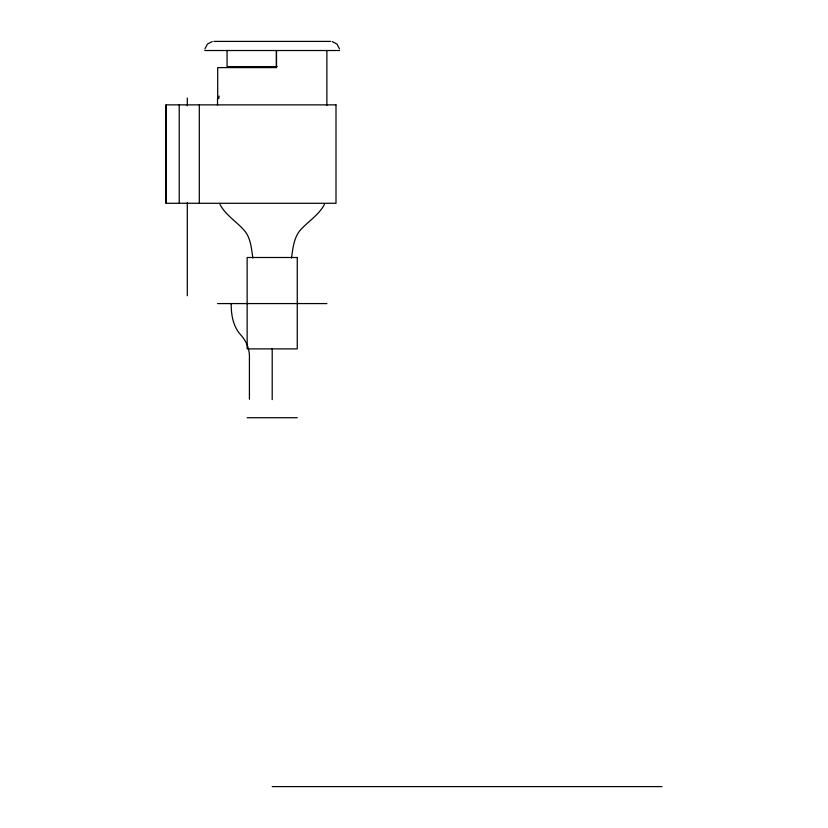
<?xml version="1.0" encoding="UTF-8"?>
<svg xmlns="http://www.w3.org/2000/svg" width="828" height="828" viewBox="0 0 828 828"><rect width="100%" height="100%" fill="white"/><g stroke="black" fill="none" stroke-linecap="round" stroke-linejoin="round"><path stroke-width="1.24" d="M219.068 96.027L218.799 98.501L217.66 98.501M291.528 258.025C293.019 247.437 294.043 235.421 302.53 227.814C309.993 220.217 319.391 214.069 324.421 204.423M204.92 48.852L207.445 44.07L212.227 41.555M213.883 41.4L330.517 41.4M204.775 50.518L339.625 50.518M277.069 66.602L227.058 66.602L227.058 50.518M217.516 303.576L326.884 303.576M247.137 417.716L297.262 417.716M272.205 786.6L661.996 786.6M332.173 41.555L336.965 44.07L339.48 48.852M219.979 204.423C225.558 215.094 236.384 221.407 244.136 230.287C250.853 237.822 251.35 248.535 252.871 258.025M231.188 303.576C231.095 314.402 232.927 325.984 240.306 334.398C246.402 340.815 249.859 349.426 249.414 358.327L249.414 399.272M326.884 50.518L326.884 105.301M276.49 50.518L276.49 67.606L217.702 67.606L217.702 98.501M276.407 50.518L276.407 67.606M272.205 348.609L272.205 399.613M217.516 98.501L217.516 104.97M199.31 104.866L199.31 203.284M187.304 98.035L187.304 105.787M187.304 202.694L187.304 295.731M179.231 104.866L179.231 203.284M166.097 104.866L166.097 203.284M336.002 104.866L166.004 104.866L166.024 203.284L336.002 203.284L336.002 104.866M297.262 257.498L247.137 257.498L247.137 348.888L297.262 348.888L297.262 257.498"/></g></svg>
